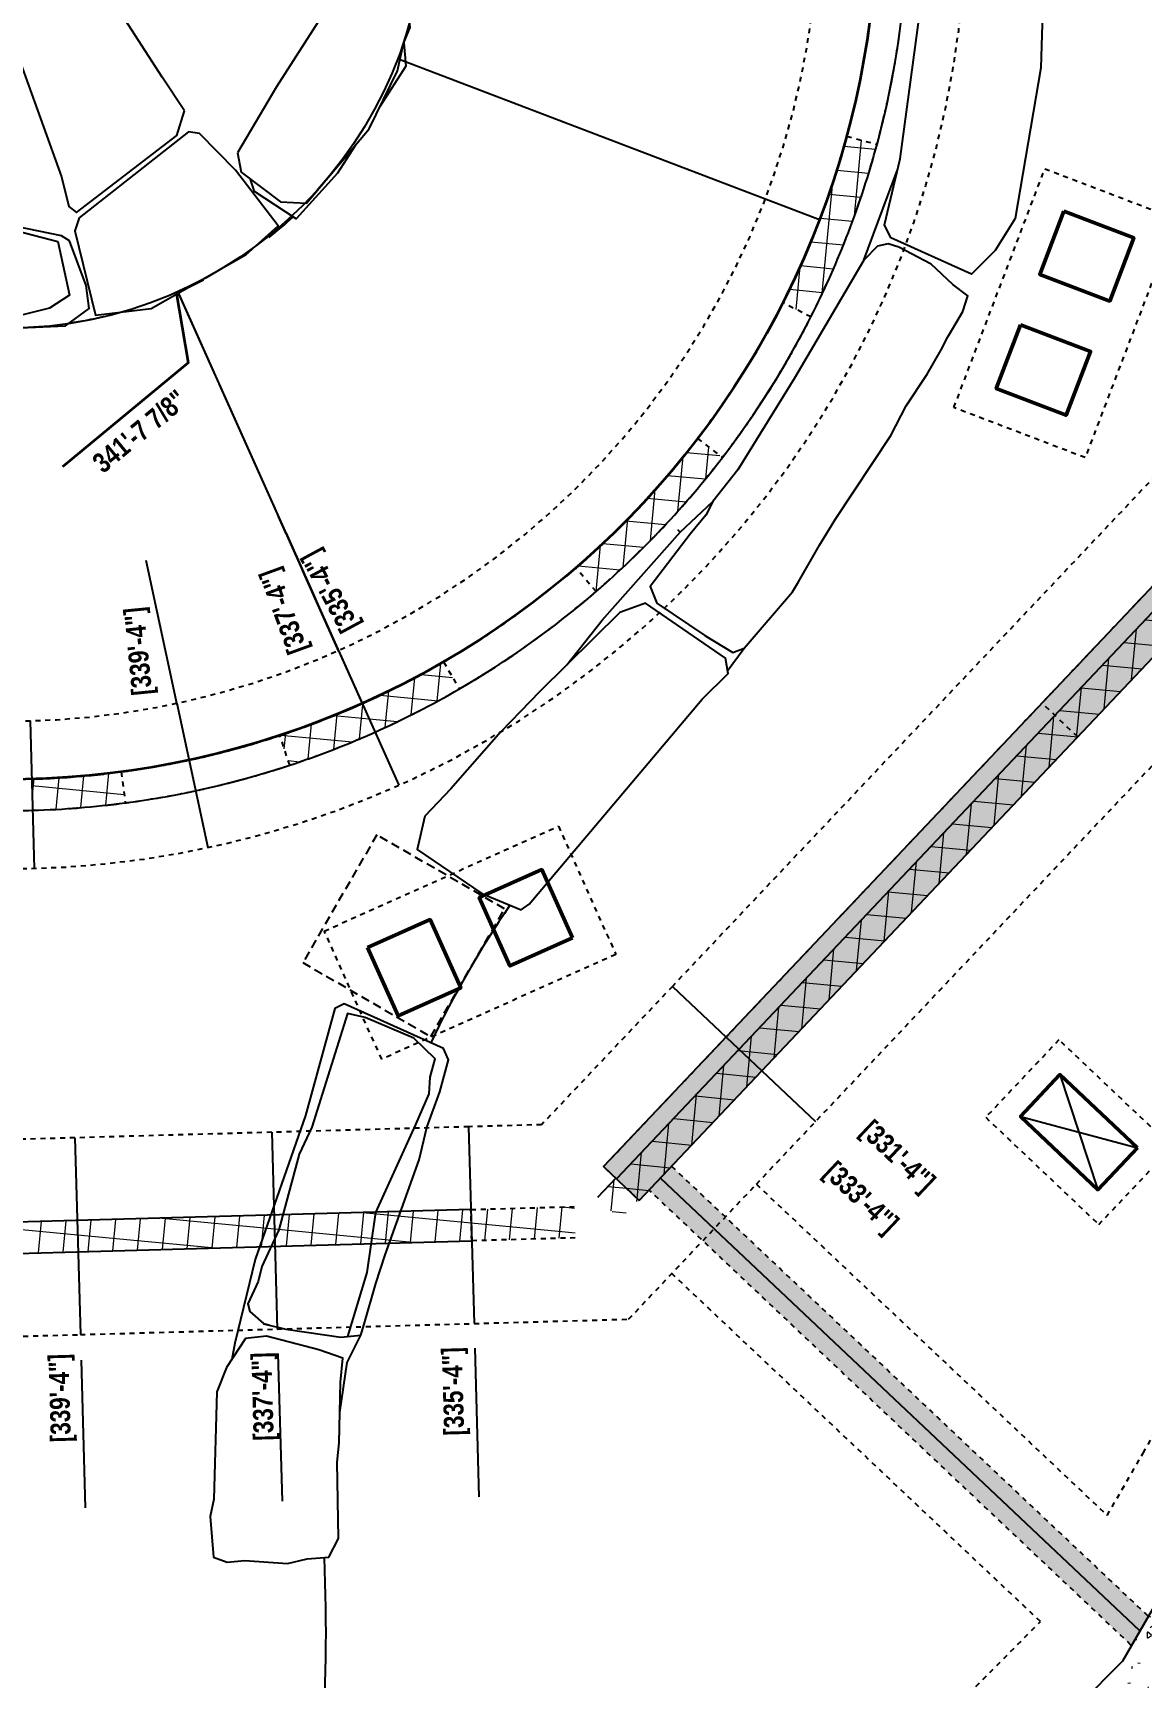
# Model space of a CAD drawing. Header units: feet. Extents: x -128 to 1593, y 35 to 1363.
# Drawn here: x 780.2 to 802.73, y 608.3 to 641.73 of the extents above; entities that cross this region are included whole.
import ezdxf

# ---------------------------------------------------------------- set-up
doc = ezdxf.new("R2010")
doc.units = ezdxf.units.FT
doc.header["$LTSCALE"] = 0.7
doc.header["$MEASUREMENT"] = 0
for name, pattern in [('Dash', [0.25, 0.125, -0.125]), ('HIDDEN', [0.375, 0.25, -0.125]), ('Hidden 1_16_', [0.09375, 0.0625, -0.03125])]:
    doc.linetypes.add(name, pattern=pattern)
for name, color, linetype in [('A-DETL', 250, 'Continuous'), ('A-DETL-HDLN', 250, 'Hidden 1_16_'), ('A-FLOR', 250, 'Continuous'), ('A-WALL', 250, 'Continuous'), ('A-WALL-HDLN', 250, 'Hidden 1_16_'), ('A-WALL-PATT', 250, 'Continuous'), ('G-ANNO-DIMS', 250, 'Continuous'), ('L-ARGILLITE PAVEMENT', 250, 'Continuous'), ('L-FOUNDATION-SPREAD', 250, 'HIDDEN'), ('L-PVMT', 250, 'Continuous'), ('L-STONE', 250, 'Continuous'), ('S-FNDN', 250, 'Dash'), ('S-FNDN-Steps', 6, 'Continuous')]:
    doc.layers.add(name, color=color, linetype=linetype)
doc.layers.add('L-NONPLOT', color=250, linetype='Continuous', plot=False)
doc.styles.add('Century Gothic_B', font='GOTHICB.TTF', dxfattribs={"width": 0.84, "height": 4.875})
pattern_1 = [(84.55855, (953.2915, 661.1728), (-0.4977468, 0.0474143), []), (174.55855, (953.2915, 661.1728), (-0.0474143, -0.4977468), [])]

# ---------------------------------------------------------------- blocks, each defined once
blk = doc.blocks.new('Basic Wall _ CMU - 8_ - ___-1452900-Public Restroom Foundation Plan')
at = {"layer": 'A-WALL-HDLN'}
for p, q in [((-1727.36, 1243.53), (-1728.26, 1250.84)), ((-1728.26, 1250.84), (-1728.26, 1250.8))]:
    blk.add_line(p, q, dxfattribs=at)
blk = doc.blocks.new('Basic Wall _ CMU - 8_ - ___-1453408-Public Restroom Foundation Plan')
at = {"layer": 'A-WALL-HDLN'}
for p, q in [((-1760.37, 1267.7), (-1760.4, 1267.67)), ((-1765.04, 1261.72), (-1765.06, 1261.69))]:
    blk.add_line(p, q, dxfattribs=at)
blk = doc.blocks.new('Basic Wall _ CMU - 8_ - ___-2220759-Public Restroom Foundation Plan')
at = {"layer": 'A-WALL-HDLN'}
blk.add_line((-1760.4, 1267.67), (-1760.37, 1267.7), dxfattribs=at)
blk = doc.blocks.new('Basic Wall _ CMU - 8_ - ___-2229513-Public Restroom Foundation Plan')
at = {"layer": 'A-WALL'}
for radius, start, end in [(212.03, 232.1726, 234.4129), (212.03, 235.1642, 236.8336), (219.66, 234.449, 234.622), (212.03, 237.5951, 239.2126), (212.03, 240.0847, 242.3479), (219.66, 236.8925, 237.2529)]:
    blk.add_arc((-1645.74, 1584.06), radius, start, end, dxfattribs=at)
at = {"layer": 'A-WALL-HDLN'}
for start, end in [(234.6452, 235.1024), (237.2757, 237.5581)]:
    blk.add_arc((-1645.74, 1584.06), 219.66, start, end, dxfattribs=at)
blk = doc.blocks.new('Basic Wall _ CMU - 8_ - ___-2434385-Public Restroom Foundation Plan')
at = {"layer": 'A-WALL-HDLN'}
blk.add_line((-1728.26, 1250.83), (-1727.36, 1243.53), dxfattribs=at)
blk = doc.blocks.new('Basic Wall _ CMU - 8_ - ___-2440608-Public Restroom Foundation Plan')
at = {"layer": 'A-WALL'}
for radius, start, end in [(212.03, 242.7034, 244.7603), (212.03, 245.5671, 247.0158), (219.66, 245.0949, 245.4494), (212.03, 247.93, 249.3115), (212.03, 250.144, 251.6122), (219.66, 247.6405, 247.8594), (212.03, 252.366, 253.1388), (212.03, 253.225, 254.4232)]:
    blk.add_arc((-1645.74, 1584.06), radius, start, end, dxfattribs=at)
at = {"layer": 'A-WALL-HDLN'}
for start, end in [(244.7915, 245.0689), (247.0538, 247.6112), (249.3626, 250.0961), (251.6974, 252.3312)]:
    blk.add_arc((-1645.74, 1584.06), 219.66, start, end, dxfattribs=at)
blk = doc.blocks.new('Basic Wall _ CMU - 8_ - ___-2450956-Public Restroom Foundation Plan')
at = {"layer": 'A-WALL'}
for p, q in [((-1460.69, 1480.55), (-1460.68, 1480.56)), ((-1465.87, 1471.78), (-1465.73, 1472.01)), ((-1550.63, 1386.06), (-1550.67, 1386.04))]:
    blk.add_line(p, q, dxfattribs=at)
at = {"layer": 'A-WALL', "flags": 128}
blk.add_lwpolyline([(-1523.02, 1411.09), (-1517.31, 1415.26), (-1510.66, 1420.53), (-1504.23, 1426.06), (-1498.03, 1431.84), (-1493.04, 1436.88)], dxfattribs=at)
at = {"layer": 'A-WALL'}
for radius, start, end in [(212.03, 342.1148, 344.4549), (212.03, 339.5395, 341.3715), (212.03, 337.4323, 338.3642), (212.03, 334.7331, 335.4845), (212.03, 332.0223, 332.6747), (212.03, 329.2823, 329.8934), (212.03, 325.5544, 327.1265), (212.03, 322.9796, 324.3678), (219.66, 324.9252, 325.2698), (212.03, 320.4, 321.6141), (219.66, 322.0506, 322.5747), (212.03, 317.8122, 318.8637), (219.66, 319.3767, 319.8797), (212.03, 315.3073, 316.1155), (219.66, 316.7569, 317.1846), (212.03, 312.6062, 313.3689), (219.66, 313.9892, 314.4895), (212.03, 309.905, 310.6233), (212.03, 307.2038, 307.8784), (219.66, 311.2869, 311.5335), (219.66, 309.1211, 309.8502), (212.03, 304.3368, 305.134), (219.66, 306.4261, 307.1463), (212.03, 301.5889, 302.39), (212.03, 303.2126, 303.3318), (212.03, 300.4521, 300.7732), (219.66, 303.731, 304.2644), (212.03, 298.2431, 299.6462), (219.66, 301.0359, 301.4568), (212.03, 295.687, 296.9024), (212.03, 293.16, 294.1587), (212.03, 290.4733, 291.4149), (212.03, 285.0996, 285.927), (212.03, 287.7865, 288.671), (219.66, 292.9507, 293.1276), (212.03, 254.6372, 255.725), (212.03, 256.1595, 256.9803), (212.03, 257.7374, 258.4722), (212.03, 281.1056, 281.2951), (212.03, 282.3483, 283.1827), (219.66, 290.2556, 290.4394), (212.03, 258.9363, 259.5332), (212.03, 260.2512, 261.2191), (212.03, 263.002, 263.9656), (212.03, 265.7021, 266.7119), (212.03, 268.4021, 269.4577), (212.03, 271.1021, 272.2033), (212.03, 272.8005, 273.6162), (212.03, 273.9194, 274.9486), (212.03, 275.5699, 276.1674), (212.03, 277.0778, 277.6935), (212.03, 278.3382, 278.7252), (212.03, 279.7517, 280.4383), (219.66, 287.5605, 287.751), (219.66, 282.1702, 282.3046), (219.66, 284.8654, 285.0623), (219.66, 261.7616, 261.9607), (219.66, 264.4748, 264.6563), (219.66, 267.1912, 267.3521), (219.66, 269.9122, 270.0479), (219.66, 276.7799, 276.9784), (219.66, 279.4751, 279.691)]:
    blk.add_arc((-1645.74, 1584.06), radius, start, end, dxfattribs=at)
at = {"layer": 'A-WALL-HDLN'}
blk.add_line((-1631.77, 1364.84), (-1631.79, 1364.84), dxfattribs=at)
for radius, start, end in [(219.66, 341.4245, 342.0777), (219.66, 338.9043, 339.4702), (212.03, 335.9447, 336.1486), (219.66, 336.1746, 337.2972), (212.03, 333.0224, 333.4658), (219.66, 333.4908, 334.5636), (212.03, 330.1729, 330.7576), (219.66, 330.8072, 331.7953), (212.03, 327.3601, 328.0031), (219.66, 328.1237, 328.9385), (212.03, 324.5685, 324.7619), (219.66, 325.2946, 325.5293), (212.03, 321.79, 321.9647), (219.66, 322.5989, 322.9508), (212.03, 319.0203, 319.3184), (219.66, 319.9032, 320.3651), (212.03, 316.2566, 316.7129), (219.66, 317.2075, 317.7691), (212.03, 313.4972, 313.9506), (219.66, 314.5119, 315.2186), (212.03, 310.741, 311.2495), (212.03, 307.9871, 308.5485), (212.03, 305.2351, 305.8474), (219.66, 308.7068, 309.0991), (212.03, 302.4843, 303.1842), (219.66, 305.8825, 306.4035), (212.03, 299.7346, 300.4231), (219.66, 303.363, 303.7079), (212.03, 296.9857, 297.6611), (219.66, 300.7993, 301.0122), (212.03, 294.2374, 294.7329), (219.66, 297.869, 298.2187), (212.03, 291.4895, 291.837), (219.66, 294.8223, 295.6208), (212.03, 285.9945, 286.4606), (212.03, 288.7419, 289.1486), (219.66, 291.9037, 292.925), (212.03, 255.7693, 256.1165), (212.03, 258.518, 258.8946), (212.03, 283.2472, 283.7728), (219.66, 289.2097, 290.2291), (212.03, 261.2664, 261.6521), (212.03, 264.0146, 264.3533), (212.03, 266.7625, 267.0547), (212.03, 269.5103, 269.7566), (212.03, 272.2579, 272.7641), (212.03, 275.0053, 275.5344), (212.03, 277.7526, 278.3036), (212.03, 280.4999, 281.0717), (219.66, 286.517, 287.5332), (219.66, 257.0164, 257.6823), (219.66, 259.5972, 260.2182), (219.66, 281.3386, 282.1412), (219.66, 283.8252, 284.8372), (219.66, 262.0111, 262.9748), (219.66, 264.7097, 265.6755), (219.66, 267.4087, 268.3762), (219.66, 270.1082, 271.0768), (219.66, 276.1953, 276.7489), (219.66, 278.7592, 279.4451)]:
    blk.add_arc((-1645.74, 1584.06), radius, start, end, dxfattribs=at)
blk = doc.blocks.new('Basic Wall _ CMU - 8_ - ___-2800111-Public Restroom Foundation Plan')
at = {"layer": 'A-WALL'}
blk.add_arc((-1645.71, 1584.06), 212, 117.7429, 117.8637, dxfattribs=at)
at = {"layer": 'A-WALL-HDLN'}
for p, q in [((-1435.27, 1610.23), (-1435.33, 1610.22)), ((-1427.76, 1611.16), (-1427.8, 1611.16))]:
    blk.add_line(p, q, dxfattribs=at)

msp = doc.modelspace()

# ---------------------------------------------------------------- hatches: boundary and pattern name
at = {"layer": 'A-WALL', "true_color": 0x000000, "transparency": 33554457}
h = msp.add_hatch(color=18, dxfattribs=at)
h.dxf.hatch_style = 1
h.paths.add_polyline_path([(794.268731, 617.667217), (793.810731, 617.182779), (802.51878, 608.958446), (802.861263, 609.551985)])
h.paths.add_polyline_path([(793.178222, 618.69715), (792.720217, 618.212717), (793.810731, 617.182779), (794.268731, 617.667217)])
h.paths.add_polyline_path([(795.010069, 620.634753), (794.548339, 621.071284), (792.059418, 618.438693), (792.521148, 618.002161)])
h.paths.add_polyline_path([(794.548339, 621.071284), (794.283412, 621.321753), (791.794491, 618.689162), (792.059418, 618.438693)])
h.paths.add_polyline_path([(801.426263, 627.421315), (800.964533, 627.857847), (794.548339, 621.071284), (795.010069, 620.634753)])
h.paths.add_polyline_path([(800.964533, 627.857847), (800.699606, 628.108316), (794.283412, 621.321753), (794.548339, 621.071284)])
h.paths.add_polyline_path([(806.957959, 633.272322), (806.495865, 633.708469), (800.964533, 627.857847), (801.426263, 627.421315)])
h.paths.add_polyline_path([(819.678051, 636.277308), (810.919208, 636.031602), (810.937902, 635.365198), (819.694468, 635.61084)])
h.paths.add_polyline_path([(821.427373, 636.326381), (819.678051, 636.277308), (819.694468, 635.61084), (821.44379, 635.659913)])
h.paths.add_polyline_path([(810.919208, 636.031602), (808.897718, 635.974895), (808.916128, 635.318631), (808.929217, 635.308849), (810.937902, 635.365198)])
h.paths.add_polyline_path([(795.988854, 615.125647), (796.446118, 615.61078), (795.988854, 615.125647), (796.900045, 615.182067)], flags=17)
h = msp.add_hatch(color=18, dxfattribs=at)
h.dxf.hatch_style = 1
h.paths.add_polyline_path([(808.882418, 635.307537), (808.916412, 635.30849), (808.897718, 635.974895), (808.116148, 635.95297), (807.241337, 635.027661), (807.263739, 634.229086), (806.628581, 634.210941), (806.623988, 634.374676), (800.699606, 628.108316), (800.964533, 627.857847), (806.495865, 633.708469), (806.958106, 633.272184)])
h.paths.add_polyline_path([(807.241337, 635.027661), (806.623988, 634.374676), (806.628581, 634.210941), (807.263739, 634.229086)], flags=17)
at = {"layer": 'A-WALL-PATT', "lineweight": 20}
h = msp.add_hatch(dxfattribs=at)
h.set_pattern_fill('FP1_2', color=256, scale=0.083333, angle=39.5585463, style=0, pattern_type=2)
h.set_pattern_definition(pattern_1)
h.paths.add_polyline_path([(791.643779, 630.37605), (792.208209, 630.884852), (792.761679, 631.427928), (793.272605, 631.971962), (793.763765, 632.539923), (794.209221, 633.097576), (793.704742, 633.483912), (793.22614, 632.887485), (792.754485, 632.346457), (792.26423, 631.827946), (791.75564, 631.331629), (791.228355, 630.856859), (791.626397, 630.396167)])
h.paths.add_polyline_path([(788.866044, 628.396104), (788.547044, 628.945643), (787.975908, 628.628719), (787.417514, 628.344331), (786.894899, 628.098762), (787.15426, 627.519269), (787.774122, 627.811539), (788.330907, 628.097875), (788.845549, 628.384682)])
h.paths.add_polyline_path([(796.005872, 635.955659), (796.339128, 636.650267), (796.639142, 637.348534), (796.903453, 638.039477), (797.151934, 638.782676), (797.350227, 639.462325), (796.736713, 639.62772), (796.524066, 638.903117), (796.287007, 638.204709), (796.027821, 637.532583), (795.737624, 636.863618), (795.439025, 636.242782), (795.977722, 635.969918)])
h.paths.add_polyline_path([(797.927568, 642.826807), (797.970585, 643.621828), (797.980077, 644.380918), (797.957049, 645.15458), (797.900936, 645.930146), (797.820163, 646.649547), (797.190336, 646.565449), (797.274736, 645.803667), (797.32523, 645.068521), (797.344981, 644.328622), (797.332879, 643.573298), (797.294013, 642.875408), (797.917383, 642.827588)])
h.paths.add_polyline_path([(797.069755, 649.930966), (796.844303, 650.575052), (796.623624, 651.143539), (796.386379, 651.699624), (795.806323, 651.440221), (796.058119, 650.847029), (796.280344, 650.267635), (796.465977, 649.732959), (797.061678, 649.928318)])
h = msp.add_hatch(dxfattribs=at)
h.set_pattern_fill('FP1_2', color=256, scale=0.083333, angle=39.5585463, style=0, pattern_type=2)
h.set_pattern_definition(pattern_1)
h.paths.add_polyline_path([(792.521148, 618.002161), (806.957959, 633.272322), (806.494646, 633.70718), (792.059418, 618.438693), (792.505258, 618.017184)])
h.paths.add_polyline_path([(807.263739, 634.229086), (807.255795, 634.512265), (806.980418, 634.220993), (807.233335, 634.228218)])
h = msp.add_hatch(dxfattribs=at)
h.set_pattern_fill('FP1_2', color=256, scale=0.083333, angle=39.5585463, style=0, pattern_type=2)
h.set_pattern_definition(pattern_1)
h.paths.add_polyline_path([(787.15426, 627.519269), (786.894547, 628.099189), (786.317692, 627.853704), (785.749113, 627.634596), (785.221743, 627.45032), (785.421159, 626.847006), (786.049843, 627.068358), (786.618186, 627.290156), (787.149982, 627.517441)])
h = msp.add_hatch(dxfattribs=at)
h.set_pattern_fill('FP1_2', color=256, scale=0.083333, angle=39.5585463, style=0, pattern_type=2)
h.set_pattern_definition(pattern_1)
h.paths.add_polyline_path([(782.080847, 626.080801), (781.997384, 626.710712), (781.353177, 626.638012), (780.739794, 626.590413), (780.181197, 626.564833), (780.199346, 625.929676), (780.868033, 625.961675), (781.493499, 626.013232), (782.065446, 626.079029)])
h = msp.add_hatch(dxfattribs=at)
h.set_pattern_fill('FP1_2', color=256, scale=0.083333, angle=39.5585463, style=0, pattern_type=2)
h.set_pattern_definition(pattern_1)
h.paths.add_polyline_path([(792.132631, 617.623048), (792.504938, 618.017487), (792.043528, 618.453716), (791.670676, 618.059342), (792.122104, 617.632991)])
h.paths.add_polyline_path([(791.219997, 617.242012), (791.210717, 617.572832), (790.88914, 617.232692), (791.202847, 617.241528)])
h = msp.add_hatch(dxfattribs=at)
h.set_pattern_fill('FP1_2', color=256, scale=0.083333, angle=39.5585463, style=0, pattern_type=2)
h.set_pattern_definition(pattern_1)
h.paths.add_polyline_path([(789.11901, 617.182605), (789.101192, 617.817772), (785.102799, 617.70436), (785.120582, 617.07044), (789.118783, 617.182598)])
h = msp.add_hatch(dxfattribs=at)
h.set_pattern_fill('FP1_2', color=256, scale=0.083333, angle=39.5585463, style=0, pattern_type=2)
h.set_pattern_definition(pattern_1)
h.paths.add_polyline_path([(790.88914, 617.232692), (791.210717, 617.572832), (791.202179, 617.877178), (789.101149, 617.817999), (789.119069, 617.182835), (790.876415, 617.232334)])
h = msp.add_hatch(dxfattribs=at)
h.set_pattern_fill('FP1_2', color=256, scale=0.083333, angle=39.5585463, style=0, pattern_type=2)
h.set_pattern_definition(pattern_1)
h.paths.add_polyline_path([(781.122155, 616.958274), (781.104337, 617.593441), (779.371876, 617.544841), (779.389694, 616.909675), (781.082909, 616.957173)])
h.paths.add_polyline_path([(774.391724, 616.76947), (774.373906, 617.404637), (773.710943, 617.386039), (773.724724, 616.750759), (774.300933, 616.766923)])
h = msp.add_hatch(dxfattribs=at)
h.set_pattern_fill('FP1_2', color=256, scale=0.083333, angle=39.5585463, style=0, pattern_type=2)
h.set_pattern_definition(pattern_1)
h.paths.add_polyline_path([(785.120582, 617.07044), (785.102765, 617.705606), (781.104337, 617.593441), (781.122155, 616.958274), (785.120317, 617.070432)])
h = msp.add_hatch(dxfattribs=at)
h.set_pattern_fill('FP1_1', color=256, scale=0.083333, angle=39.5585463, style=0, pattern_type=2)
h.set_pattern_definition([(89.55855, (953.2915, 661.1728), (0.9487296, 0.6534597), [0.12, -1.32]), (34.55855, (953.2915, 661.1728), (-0.937661, 0.786472), [0.096, -1.056]), (140.00955, (953.3706, 661.2273), (0.01107, 1.439949), [0.102, -1.121833]), (85.7425, (953.0877, 661.4195), (1.485176, 0.883347), [0.18, -1.98]), (136.1945, (953.2115, 661.4931), (0.160366, 2.154064), [0.153, -1.68275]), (30.7425, (953.0877, 661.4195), (0.160365, 2.154005), [0.144, -1.584]), (60.55855, (953.262, 661.4597), (1.146581, 0.1115755), [0.12, -1.32]), (5.55855, (953.262, 661.4597), (-0.438808, 1.142451), [0.096, -1.056]), (111.00955, (953.3575, 661.469), (0.707783, 1.254041), [0.102, -1.121833]), (77.05855, (953.2915, 661.1728), (-0.3242466, 0.4230286), [0.0528, -0.9904167, 0.0528, -1.0191667, -1.06]), (77.05855, (953.2915, 661.1728), (-0.3242466, 0.4230286), [-2.1151667, 0.0528, -1.0071667]), (47.05855, (953.2915, 661.1728), (-0.0774194, 0.754605), [0.0528, -0.5584167, 0.0528, -0.9664167, -0.404]), (47.05855, (953.2915, 661.1728), (-0.0774194, 0.754605), [-1.6304167, 0.0528, -0.3511667]), (7.05855, (953.0164, 660.94555), (0.6814879, 0.5161555), [0.0528, -0.3471667, 0.0528, -1.1951667, -1.656]), (7.05855, (953.0164, 660.94555), (0.6814879, 0.5161555), [-1.648, 0.0528, -1.6031667]), (357.05855, (952.893, 660.84366), (0.617396, 0.7177637), [0.0528, -0.4671667, 0.0528, -0.776, -1.176]), (357.05855, (952.893, 660.84366), (0.617396, 0.7177637), [-1.348833, 0.0528, -1.123167])])
h.paths.add_polyline_path([(800.319727, 605.211996), (803.137027, 608.029036), (804.216056, 609.89904), (803.328182, 610.361175), (802.335762, 608.641269), (799.713728, 606.021153)])

# ---------------------------------------------------------------- linework, layer by layer
at = {"layer": 'A-DETL', "lineweight": 25}
msp.add_line((796.184613, 637.929685), (787.611808, 641.201326), dxfattribs=at)
at = {"layer": 'A-DETL', "lineweight": 50}
for points in [[(801.144573, 638.105351), (800.654407, 636.819285), (802.07552, 636.277648), (802.565686, 637.563713)], [(800.264873, 635.797251), (801.685987, 635.255614), (801.191197, 633.957416), (799.770083, 634.499054)], [(791.162895, 623.338172), (790.541012, 624.726046), (789.271335, 624.157125), (789.893218, 622.769251)], [(787.00353, 623.14096), (788.273206, 623.70988), (788.89509, 622.322006), (787.625413, 621.753085)]]:
    msp.add_lwpolyline(points, close=True, dxfattribs=at)
at = {"layer": 'A-DETL-HDLN'}
for points in [[(800.759049, 638.965734), (803.42607, 637.949237), (801.57672, 633.097033), (798.9097, 634.11353)], [(790.876788, 625.607036), (792.043884, 623.002395), (787.289636, 620.872096), (786.12254, 623.476736)], [(803.343147, 619.087903), (801.045561, 621.267104), (799.557867, 619.691911), (801.855453, 617.51271)]]:
    msp.add_lwpolyline(points, close=True, dxfattribs=at)
at = {"layer": 'A-FLOR'}
msp.add_line((788.296598, 628.078967), (788.291796, 628.076405), dxfattribs=at)
msp.add_lwpolyline([(781.715432, 626.036118, 0.001708576), (781.839705, 626.050477, 0.001208564), (781.927549, 626.061147)], format="xyb", dxfattribs=at)
at = {"layer": 'A-FLOR', "lineweight": 50}
msp.add_lwpolyline([(802.637056, 619.068481), (801.065024, 620.559514), (800.263958, 619.711333), (801.835991, 618.2203)], close=True, dxfattribs=at)
at = {"layer": 'A-FLOR'}
msp.add_circle((779.669869, 644.226333), 8.5, dxfattribs=at)
for centre, radius, start, end in [((779.678292, 644.228788), 17.666667, 339.8595757, 356.1378339), ((779.676504, 644.226895), 18.304687, 344.9125546, 355.6132321), ((779.676504, 644.226895), 18.304687, 343.0147889, 343.9845538), ((779.676504, 644.226895), 18.304687, 340.4856262, 341.3664245), ((779.678292, 644.228788), 17.666667, 337.2283462, 339.605115), ((779.676504, 644.226895), 18.304687, 337.961799, 338.5541521), ((779.678292, 644.228788), 17.666667, 334.554083, 336.7023408), ((779.676504, 644.226895), 18.304687, 335.0019791, 335.4177774), ((779.678292, 644.228788), 17.666667, 314.9180498, 333.9965156), ((779.676504, 644.226895), 18.304687, 322.5547904, 333.1367266), ((779.676504, 644.226895), 18.304687, 321.4041098, 322.2733136), ((779.676504, 644.226895), 18.304687, 318.7856614, 319.7477283), ((779.678292, 644.228788), 17.666667, 312.2377527, 314.7968366), ((779.676504, 644.226895), 18.304687, 316.2234812, 317.2122798), ((779.676504, 644.226895), 18.304688, 313.6841985, 314.6580866), ((779.676504, 644.226895), 18.304687, 311.1564805, 312.0609919), ((779.676504, 644.226895), 18.304687, 300.1344375, 310.8272657), ((779.676504, 644.226895), 18.304687, 295.010799, 295.6875332), ((779.676504, 644.226895), 18.304687, 292.54841, 293.1536861), ((779.676504, 644.226895), 18.304687, 277.5477627, 288.2905845), ((779.676504, 644.226895), 18.304688, 289.9246618, 290.1426171), ((779.676504, 644.226895), 18.304688, 273.9389977, 274.5423424)]:
    msp.add_arc(centre, radius, start, end, dxfattribs=at)
at = {"layer": 'A-WALL'}
for p, q in [((783.519889, 626.330248), (783.517304, 626.329693)), ((801.065024, 620.559514), (801.835991, 618.2203)), ((800.263958, 619.711333), (802.637056, 619.068481))]:
    msp.add_line(p, q, dxfattribs=at)
for points in [[(785.421159, 626.847006, 0.025404937), (787.15426, 627.519269, 0.026285863), (788.866044, 628.396104)], [(778.860374, 625.94041, 0.018294), (780.199346, 625.929676, 0.025796888), (782.080847, 626.080801)]]:
    msp.add_lwpolyline(points, format="xyb", dxfattribs=at)
msp.add_lwpolyline([(789.101192, 617.817772), (779.371876, 617.544841), (779.389694, 616.909675), (789.11901, 617.182605)], dxfattribs=at)
for radius, start, end in [(17.669271, 351.5784813, 353.3879452), (18.304687, 350.8251309, 352.1236188), (17.669271, 348.7640256, 350.6696872), (18.304687, 348.1560882, 349.4546863), (17.669271, 345.9118867, 347.9513692), (18.304687, 345.487047, 346.7857492), (17.669271, 333.1366391, 344.9125924), (18.304688, 333.1366391, 344.9125924), (18.304687, 331.6918802, 332.9105571), (17.669271, 329.1897982, 331.2123148), (17.669271, 326.3865732, 328.5005779), (18.304688, 329.0338828, 330.2561066), (17.669271, 323.5489422, 325.7895028), (18.304687, 326.3761639, 327.6016537), (18.304687, 323.718693, 324.9471984), (17.669271, 310.8273579, 322.5546992), (18.304687, 310.8273579, 322.5546992), (17.669271, 306.8684366, 309.1105414), (17.669271, 304.0774384, 306.3806997), (18.304687, 308.462671, 309.7449036), (17.669271, 301.2725438, 303.6516874), (18.304687, 305.7945606, 307.0773895), (18.304687, 303.1264508, 304.4098537), (18.304687, 300.4583414, 301.7422973), (17.669271, 291.9245315, 292.6973242), (17.669271, 292.7835243, 293.9817107), (17.669271, 287.4885847, 288.8700842), (17.669271, 289.7025384, 291.1707845), (17.669271, 285.1256937, 286.5743111), (17.669271, 279.6432358, 281.9064121), (17.669271, 282.2619592, 284.3187965), (17.669271, 271.6367785, 277.5476788), (17.669271, 271.7311306, 273.9714938), (17.669271, 274.7227126, 276.392098), (17.669271, 277.153687, 278.7711578), (18.304687, 284.5340107, 285.2342477), (18.304687, 284.6534729, 285.0079258), (18.304687, 287.0132505, 287.7622598), (18.304687, 287.1990647, 287.4179223), (18.304688, 278.8852802, 279.6013513), (18.304687, 274.0075246, 274.1805561), (18.304687, 276.4510217, 276.8114407)]:
    msp.add_arc((779.676504, 644.226895), radius, start, end, dxfattribs=at)
at = {"layer": 'A-WALL-HDLN'}
for p, q in [((801.426263, 627.421315), (800.699606, 628.108316)), ((787.152957, 627.52218), (787.153703, 627.520514)), ((792.061779, 618.436461), (792.059418, 618.438693)), ((789.118946, 617.186167), (789.101249, 617.814437))]:
    msp.add_line(p, q, dxfattribs=at)
for points in [[(796.762164, 639.723188, -0.001397946), (796.736713, 639.62772), (797.350227, 639.462325, 0.002342548), (797.394095, 639.628138)], [(795.976916, 635.898739, 0.000872208), (796.005872, 635.955659), (795.439025, 636.242782, -0.005088116), (795.273277, 635.923654)], [(793.80245, 633.612715, -0.002287455), (793.704742, 633.483912), (794.209221, 633.097576, 0.004554625), (794.409556, 633.364171)], [(791.404475, 630.172846, 0.004287775), (791.643779, 630.37605), (791.228355, 630.856859, -0.005142766), (790.950897, 630.622072)], [(788.75658, 629.069212, -0.003441867), (788.547044, 628.945643), (788.866044, 628.396104, 0.001288462), (788.947511, 628.443675)], [(785.272404, 626.798542, 0.002136779), (785.421159, 626.847006), (785.221743, 627.45032, -0.027095535), (783.374941, 626.949028), (783.373525, 626.955641)], [(783.374941, 626.949028, -0.019788116), (781.997384, 626.710712), (782.080847, 626.080801, 0.005383807), (782.471035, 626.136782)], [(783.509492, 626.328018), (783.507943, 626.327686, -0.010703789), (782.738338, 626.180101)]]:
    msp.add_lwpolyline(points, format="xyb", dxfattribs=at)
for points in [[(786.89493, 628.098693), (786.896839, 628.094429), (786.89493, 628.098693)], [(789.10124, 617.814751), (789.101149, 617.817999), (791.202179, 617.877178)], [(791.219997, 617.242012), (789.119039, 617.182834), (789.118948, 617.186082)]]:
    msp.add_lwpolyline(points, dxfattribs=at)
msp.add_lwpolyline([(787.152104, 627.524087), (787.152933, 627.522235)], close=True, dxfattribs=at)
for radius, start, end in [(17.669271, 350.6984375, 351.4875203), (18.304687, 349.5078931, 350.7881217), (17.669271, 347.9788898, 348.6580788), (18.304687, 346.8383781, 348.1187942), (17.669271, 345.25937, 345.7850422), (17.669271, 331.247852, 331.9138478), (18.304687, 330.282502, 331.557041), (17.669271, 328.5337075, 329.1256703), (18.304687, 327.6282611, 328.9043204), (17.669271, 325.8205305, 326.3127625), (18.304687, 324.9740212, 326.2514808), (17.669271, 323.1081211, 323.4620042), (17.669271, 309.1500022, 309.5998043), (17.669271, 306.417835, 306.8153879), (18.304687, 307.1754736, 308.4345673), (17.669271, 303.6867561, 304.0195121), (18.304687, 304.5063035, 305.7663199), (17.669271, 300.9565639, 301.208752), (18.304687, 301.8371664, 303.0980717), (18.304687, 291.2559023, 291.8897213), (18.304687, 288.9211571, 289.6546855), (18.304687, 282.2985286, 284.5004834), (18.304687, 284.3500631, 284.627475), (18.304688, 285.2976068, 286.9623883), (18.304687, 286.6122984, 287.1697063), (18.304687, 274.2037364, 274.6609004), (18.304687, 276.8342133, 277.1165965)]:
    msp.add_arc((779.676504, 644.226895), radius, start, end, dxfattribs=at)
at = {"layer": 'L-ARGILLITE PAVEMENT'}
msp.add_lwpolyline([(783.286709, 640.140923), (782.832765, 640.827161), (781.38566, 643.068433), (780.462325, 643.711972), (779.309848, 643.079368), (779.281955, 642.966288), (780.786478, 638.804486), (780.933971, 638.201227), (781.092436, 638.074415), (783.127406, 639.6429)], close=True, dxfattribs=at)
msp.add_lwpolyline([(783.590528, 639.681634), (783.367664, 639.717491), (781.147151, 637.9679), (781.055821, 637.702853), (781.473832, 635.993163), (782.606573, 636.126587), (784.538325, 637.223295), (785.189267, 637.805328), (784.322641, 638.935472), (783.590528, 639.681634)], dxfattribs=at)
at = {"layer": 'L-FOUNDATION-SPREAD'}
msp.add_lwpolyline([(787.18985, 625.43145), (785.687392, 622.834795), (788.284047, 621.332337), (789.786505, 623.928992)], close=True, dxfattribs=at)
at = {"layer": 'L-NONPLOT'}
msp.add_lwpolyline([(793.351412, 631.582401), (793.301535, 631.628793)], dxfattribs=at)
msp.add_lwpolyline([(793.351412, 631.582401), (793.301535, 631.628793)], dxfattribs=at)
at = {"layer": 'L-PVMT'}
for centre, radius, start, end in [((779.739355, 644.246697), 8.5, 308.2481769, 312.5881081), ((779.739355, 644.246697), 8.5, 293.4468559, 297.5428944), ((779.739355, 644.246697), 8.5, 278.2003243, 282.9133209), ((808.105588, 611.661461), 22, 145.877347, 154.2870456), ((751.15832, 609.210193), 35, 349.1502298, 2.5143457)]:
    msp.add_arc(centre, radius, start, end, dxfattribs=at)
at = {"layer": 'L-STONE'}
for points in [[(800.804549, 644.453554), (800.753971, 643.470799), (800.676046, 641.016024), (800.157147, 637.953024), (799.746393, 637.303863), (799.27031, 636.823226), (797.631974, 637.560836), (797.504315, 637.825333), (797.819906, 639.170609), (798.392538, 643.450452), (798.474102, 644.597758), (798.826573, 644.891544), (800.587723, 644.731618)], [(784.357442, 639.287389), (784.434975, 638.897348), (785.236155, 638.292346), (785.762301, 638.264889), (787.035201, 639.779384), (787.612926, 640.955136), (787.731011, 641.512643), (787.864419, 641.836604), (787.819427, 642.347755), (786.595753, 642.471506), (786.229906, 642.412913), (786.062311, 642.049272), (785.149188, 640.631832)], [(777.823023, 638.226671), (778.966722, 638.012549), (779.594185, 637.778327), (780.711527, 637.486678), (780.950317, 636.397786), (780.544702, 636.131626), (779.242066, 635.806382), (777.649425, 636.11297), (777.5969, 636.336376), (777.579824, 638.022689)], [(799.094248, 636.063336), (799.191825, 636.384242), (798.88816, 636.617093), (798.450209, 637.030147), (797.7905, 637.376146), (797.577599, 637.439175), (797.360819, 637.391373), (797.080293, 637.108155), (795.67604, 634.713467), (794.52543, 632.84688), (794.014557, 632.206504), (793.870495, 631.927314), (793.554767, 631.539047), (792.739731, 630.47789), (792.876163, 630.136614), (793.852806, 629.480989), (794.418181, 629.136777), (794.6491, 629.223277), (795.633964, 630.366807), (795.7522, 630.573126), (796.179926, 631.319612), (796.499476, 631.837049), (797.632819, 633.548124), (797.938284, 634.14625), (798.371547, 634.791781), (798.649613, 635.28766), (798.788124, 635.551678), (798.888859, 635.721785)], [(788.163581, 625.811824), (788.008146, 625.132841), (789.324035, 624.240641), (790.121429, 623.907281), (790.283411, 624.020026), (793.797356, 628.190557), (794.324036, 628.712085), (794.270877, 629.019675), (792.649892, 630.136014), (792.12695, 629.951986), (790.499265, 628.344818), (789.707983, 627.527864), (788.690033, 626.369139)]]:
    msp.add_lwpolyline(points, close=True, dxfattribs=at)
at = {"layer": 'L-STONE', "transparency": 33554687}
for points in [[(787.736403, 641.525735), (787.777798, 641.049437), (787.260657, 640.238219)], [(786.757602, 639.449097), (786.391543, 638.874876), (785.554172, 637.947762), (784.702519, 638.503791), (784.62697, 638.745683), (784.629549, 638.750418)]]:
    msp.add_lwpolyline(points, dxfattribs=at)
at = {"layer": 'L-STONE'}
for points in [[(797.56447, 638.402697), (797.766444, 638.942716)], [(797.080293, 637.108155), (797.56447, 638.402697)], [(776.532652, 636.356341), (776.636206, 636.157156), (778.876311, 635.68546), (780.866766, 635.771382), (781.349862, 636.125106), (781.286066, 636.597284), (780.945126, 637.499424), (780.788287, 637.605192), (779.199254, 637.925748)], [(791.04848, 628.88711), (791.767952, 629.795976), (793.351412, 631.582401), (794.014557, 632.206504)], [(794.305654, 628.760152), (794.6491, 629.223277)], [(786.584892, 614.712089), (786.866414, 615.262137)], [(786.440243, 613.693411), (786.584892, 614.712089)]]:
    msp.add_lwpolyline(points, dxfattribs=at)
at = {"layer": 'S-FNDN'}
msp.add_lwpolyline([(786.891658, 628.106004), (786.894682, 628.099247), (786.894833, 628.098911)], dxfattribs=at)
at = {"layer": 'S-FNDN-Steps'}
for p, q in [((786.411697, 629.178385), (787.637245, 626.440131)), ((783.12747, 628.105129), (783.755414, 625.171584)), ((780.147427, 627.746643), (780.233117, 624.747867)), ((793.193427, 622.352254), (796.100055, 619.604252))]:
    msp.add_line(p, q, dxfattribs=at)

# ---------------------------------------------------------------- block references
at = {"layer": 'A-WALL-HDLN', "xscale": 0.0833333333333333, "yscale": 0.0833333333333333, "zscale": 0.0833333333333333, "rotation": 39.55854633591857}
for name in ['Basic Wall _ CMU - 8_ - ___-2800111-Public Restroom Foundation Plan', 'Basic Wall _ CMU - 8_ - ___-1452900-Public Restroom Foundation Plan', 'Basic Wall _ CMU - 8_ - ___-2434385-Public Restroom Foundation Plan', 'Basic Wall _ CMU - 8_ - ___-1453408-Public Restroom Foundation Plan', 'Basic Wall _ CMU - 8_ - ___-2220759-Public Restroom Foundation Plan']:
    msp.add_blockref(name, (969.481075, 629.797701), dxfattribs=at)

# ---------------------------------------------------------------- texts
at = {"layer": 'G-ANNO-DIMS', "lineweight": 35, "char_height": 0.40625, "attachment_point": 1, "line_spacing_factor": 0.984502, "style": 'Century Gothic_B', "bg_fill": 3, "box_fill_scale": 1.25, "bg_fill_color": 9, "bg_fill_true_color": 13158600, "bg_fill_transparency": 0}
for s, insert, width, rotation in [('341\'-7 7/8"', (781.372545, 633.07364), 2.96755037, 39.5585463), ('[337\'-4"]', (785.403573, 629.059888), 2.26002121, 110.0230068), ('[339\'-4"]', (782.223335, 628.24721), 2.26002121, 95.5532103), ('[339\'-4"]', (780.569828, 613.083716), 2.26002121, 91.60686), ('[337\'-4"]', (784.689676, 613.114488), 2.26002121, 91.60686), ('[335\'-4"]', (788.559001, 613.218921), 2.26002121, 91.60686)]:
    msp.add_mtext(s, dxfattribs=dict(at, insert=insert, width=width, rotation=rotation))

# ---------------------------------------------------------------- next in the draw order: linework, layer by layer
at = {"layer": 'A-DETL', "lineweight": 25}
for p, q in [((783.135258, 628.074268), (782.507314, 631.007813)), ((785.181777, 614.889006), (785.266244, 611.890195)), ((789.180204, 615.001171), (789.264912, 611.981526)), ((781.183934, 614.756016), (781.268058, 611.757195))]:
    msp.add_line(p, q, dxfattribs=at)
at = {"layer": 'A-WALL'}
msp.add_lwpolyline([(785.221743, 627.45032, 0.025404937), (786.894682, 628.099247, 0.026285863), (788.547044, 628.945643)], format="xyb", dxfattribs=at)
at = {"layer": 'G-ANNO-DIMS', "lineweight": 35}
msp.add_lwpolyline([(783.11625, 636.456361), (783.358169, 635.019728), (780.805966, 632.91147)], dxfattribs=at)
at = {"layer": 'L-STONE'}
msp.add_lwpolyline([(786.60185, 615.236916), (786.995861, 616.539768), (787.169015, 617.756819), (787.983899, 619.543837), (788.25302, 620.169574), (788.271209, 620.504493), (788.375686, 620.880391), (787.943026, 621.300301), (786.951028, 621.722343), (786.594998, 621.804499), (785.87013, 619.493289), (785.610388, 618.940181), (785.198135, 617.406071), (784.854816, 616.662294), (784.781532, 616.356794), (784.567568, 615.904406), (784.609929, 615.748833), (784.889417, 615.500907), (785.343604, 615.386378), (786.134136, 615.274058), (786.461566, 615.223542), (786.866414, 615.262137), (786.932006, 615.490709), (787.16926, 616.317692), (787.356116, 616.89643), (788.048449, 618.828507), (788.202374, 619.482243), (788.469094, 620.212508), (788.648887, 620.861818), (788.54135, 621.090777), (786.529871, 621.995018), (786.334071, 621.902542), (785.741973, 619.727998), (784.72155, 616.805644), (784.302663, 615.102482), (784.244106, 614.77303)], dxfattribs=at)
msp.add_lwpolyline([(784.507233, 610.685392), (785.374363, 610.624436), (785.776591, 610.718233), (786.215107, 610.752748), (786.408815, 611.132923), (786.382733, 612.686743), (786.42667, 613.077356), (786.453815, 614.309465), (786.502602, 614.795045), (786.009919, 614.963581), (784.945897, 615.243092), (784.519809, 615.196287), (784.134827, 614.605264), (783.939568, 614.111219), (783.877098, 611.933754), (783.805392, 611.580016), (783.872, 610.751735), (784.151374, 610.654321)], close=True, dxfattribs=at)
at = {"layer": 'S-FNDN'}
msp.add_lwpolyline([(774.510928, 615.08986), (774.757769, 603.710408), (787.182182, 602.885618), (790.740902, 603.420173), (790.567656, 604.405368), (792.327757, 604.71403), (795.707538, 605.826559), (798.654851, 607.416405), (800.668239, 609.445321), (793.18098, 616.516677)], dxfattribs=at)
at = {"layer": 'S-FNDN-Steps'}
for p, q in [((789.054018, 619.499402), (789.166177, 615.501203)), ((781.057164, 619.275071), (781.169329, 615.276644)), ((785.055591, 619.387236), (785.167756, 615.388809))]:
    msp.add_line(p, q, dxfattribs=at)

# ---------------------------------------------------------------- next in the draw order: block references
at = {"layer": 'A-WALL-HDLN', "xscale": 0.0833333333333333, "yscale": 0.0833333333333333, "zscale": 0.0833333333333333, "rotation": 39.55854633591857}
for name in ['Basic Wall _ CMU - 8_ - ___-2440608-Public Restroom Foundation Plan', 'Basic Wall _ CMU - 8_ - ___-2229513-Public Restroom Foundation Plan']:
    msp.add_blockref(name, (969.481075, 629.797701), dxfattribs=at)

# ---------------------------------------------------------------- next in the draw order: texts
at = {"layer": 'G-ANNO-DIMS', "lineweight": 35, "char_height": 0.40625, "width": 2.26002121, "attachment_point": 1, "line_spacing_factor": 0.984502, "style": 'Century Gothic_B', "bg_fill": 3, "box_fill_scale": 1.25, "bg_fill_color": 9, "bg_fill_true_color": 13158600, "bg_fill_transparency": 0}
for s, insert, rotation in [('[335\'-4"]', (786.480985, 629.490744), 118.3525468), ('[331\'-4"]', (797.267398, 619.670928), 316.60686)]:
    msp.add_mtext(s, dxfattribs=dict(at, insert=insert, rotation=rotation))

# ---------------------------------------------------------------- next in the draw order: linework, layer by layer
at = {"layer": 'A-DETL', "lineweight": 25}
for p, q in [((786.896282, 628.102973), (783.147792, 636.478261)), ((786.896533, 628.100999), (783.150891, 636.469925)), ((786.420334, 629.160242), (785.194787, 631.898496))]:
    msp.add_line(p, q, dxfattribs=at)
at = {"layer": 'A-FLOR'}
msp.add_arc((779.678292, 644.228788), 17.666667, 233.3094845, 311.9634313, dxfattribs=at)
at = {"layer": 'G-ANNO-DIMS', "lineweight": 35}
msp.add_lwpolyline([(787.428632, 647.697573), (795.803563, 651.445903, -1), (763.553021, 637.011674), (761.500503, 636.989017), (759.86263, 635.636046)], format="xyb", dxfattribs=at)
at = {"layer": 'S-FNDN'}
for radius in [19.487211, 16.487211]:
    msp.add_arc((779.675885, 644.22771), radius, 230.3137488, 177.9525682, dxfattribs=at)

# ---------------------------------------------------------------- next in the draw order: block references
at = {"layer": 'A-WALL-HDLN', "xscale": 0.0833333333333333, "yscale": 0.0833333333333333, "zscale": 0.0833333333333333, "rotation": 39.55854633591857}
msp.add_blockref('Basic Wall _ CMU - 8_ - ___-2450956-Public Restroom Foundation Plan', (969.481075, 629.797701), dxfattribs=at)

# ---------------------------------------------------------------- next in the draw order: texts
at = {"layer": 'G-ANNO-DIMS', "lineweight": 35, "insert": (796.522859, 618.830996), "char_height": 0.40625, "width": 2.26002121, "attachment_point": 1, "rotation": 316.60686, "line_spacing_factor": 0.984502, "style": 'Century Gothic_B', "bg_fill": 3, "box_fill_scale": 1.25, "bg_fill_color": 9, "bg_fill_true_color": 13158600, "bg_fill_transparency": 0}
msp.add_mtext('[333\'-4"]', dxfattribs=at)

# ---------------------------------------------------------------- next in the draw order: linework, layer by layer
at = {"layer": 'A-FLOR'}
msp.add_line((792.949235, 618.454959), (802.678664, 609.265942), dxfattribs=at)
at = {"layer": 'A-WALL'}
for points in [[(762.762707, 651.21658), (748.970615, 664.24388), (767.023324, 683.358938), (795.145225, 684.160865), (808.037907, 671.984348), (820.847332, 659.873982), (821.61447, 628.73092), (815.140378, 624.06036), (811.964998, 621.494958), (806.328494, 615.560844), (804.270018, 611.993418), (802.335762, 608.641269), (799.714164, 605.999452), (796.401938, 604.212764), (792.755094, 603.012325), (790.882387, 602.683011), (787.213407, 602.131894), (774.022577, 603.007563), (773.488362, 627.315142)], [(811.815103, 636.056734), (821.427373, 636.326381), (808.116148, 635.95297), (791.794491, 618.689162), (792.521148, 618.002161)], [(792.521148, 618.002161), (808.882418, 635.307537), (821.44379, 635.659913)], [(808.882431, 635.30755), (806.958125, 633.272166), (806.495865, 633.708469), (792.059418, 618.438693), (792.043528, 618.453716), (791.670676, 618.059342)]]:
    msp.add_lwpolyline(points, dxfattribs=at)
at = {"layer": 'A-WALL-HDLN'}
for p, q in [((793.178215, 618.697157), (802.861263, 609.551985)), ((802.507607, 608.968998), (792.720215, 618.212719))]:
    msp.add_line(p, q, dxfattribs=at)
msp.add_lwpolyline([(792.04341, 618.453828), (791.794491, 618.689162), (806.62383, 634.374509)], dxfattribs=at)
at = {"layer": 'S-FNDN'}
for points in [[(755.820911, 655.366208), (768.643493, 668.928961), (789.328738, 669.519888), (800.531398, 658.928599), (803.440189, 656.181386), (804.353546, 655.317243), (804.930047, 634.766359), (793.193427, 622.352254), (790.535945, 619.541372), (789.054018, 619.499402), (771.925112, 619.018896)], [(772.011861, 615.019756), (781.169329, 615.276644), (789.166177, 615.501203), (792.304497, 615.589599), (794.898482, 618.333319), (802.024424, 611.60321), (802.754257, 612.868042), (804.916567, 616.615418), (810.775553, 622.783761), (814.104659, 625.473359), (819.842276, 629.610377), (819.179458, 656.518383), (812.579549, 656.354914), (813.122207, 637.010429), (819.655449, 637.193702)], [(794.898482, 618.333319), (810.11198, 634.425001), (819.716929, 634.694443)]]:
    msp.add_lwpolyline(points, dxfattribs=at)

doc.saveas('drawing.dxf')
